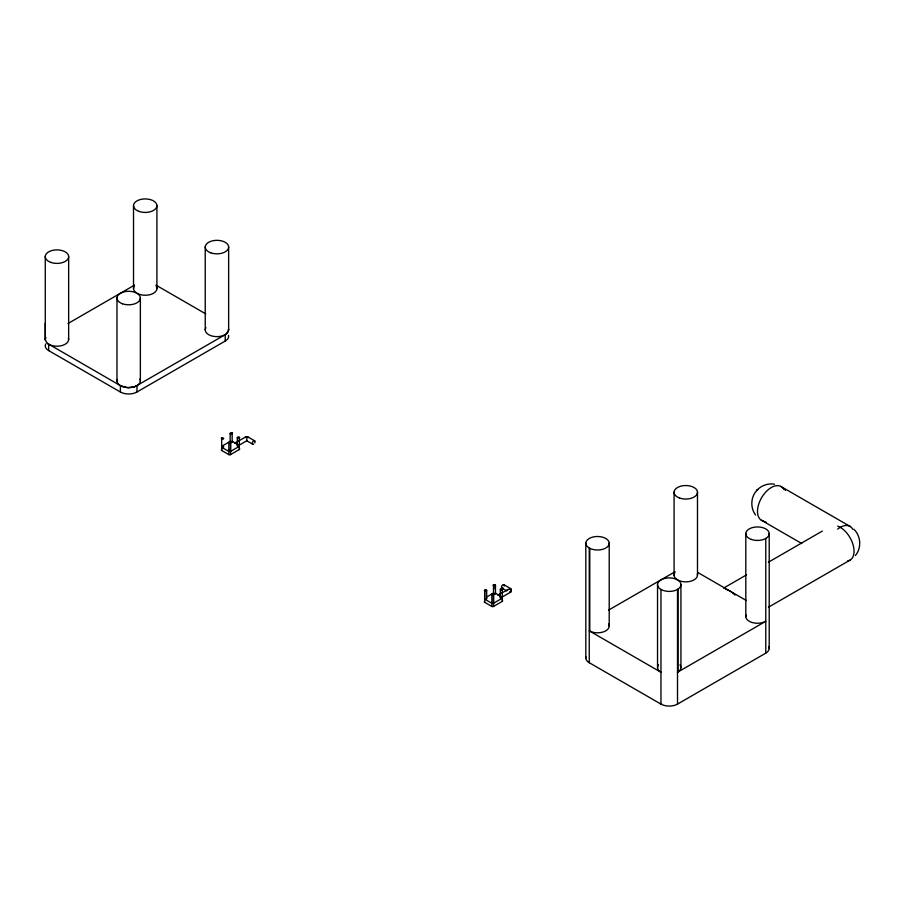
<?xml version="1.0" encoding="UTF-8"?>
<svg xmlns="http://www.w3.org/2000/svg" width="905" height="905" viewBox="0 0 905 905"><rect width="100%" height="100%" fill="white"/><g stroke="black" fill="none" stroke-linecap="round" stroke-linejoin="round"><path stroke-width="1.36" d="M45.261 323.311L45.34 340.28M45.261 339.239L45.714 337.565M45.261 339.398L45.635 337.757M507.275 589.698L507.015 590.467M855.372 555.557C861.741 548.102 861.006 535.93 853.834 529.255M757.236 489.944C750.698 496.472 749.996 507.705 755.607 515.024M139.913 378.98A11.708 6.754 0 0 1 136.949 385.632L135.841 386.197L225.718 334.364L228.241 331.649L228.524 328.968M757.123 490.069C761.456 485.374 768.209 483.112 774.499 484.198M227.11 333.244L228.637 330.11L228.637 246.873M756.625 490.589L757.711 489.435M227.008 333.334L225.209 334.68A11.708 6.754 0 0 1 210.673 335.608A11.708 6.754 0 0 1 205.933 327.61M253.581 444.163L253.502 444.197A1.946 1.131 -60 0 1 252.291 443.314A1.946 1.131 -60 0 1 253.502 441.04L253.841 440.837A1.946 1.131 -60 0 1 254.95 441.188A1.946 1.131 -60 0 1 254.735 442.918M504.209 586.021A1.946 1.131 -60 0 0 503.044 584.709L502.694 584.913A1.946 1.131 -60 0 0 501.494 587.187A1.946 1.131 -60 0 0 502.694 588.069L503.044 587.877M230.334 450.396A1.165 0.679 0 0 1 230.549 451.403L239.327 446.335A1.165 0.679 0 0 1 237.732 446.369A1.165 0.679 0 0 1 237.574 445.452M484.616 601.395A1.165 0.679 0 0 0 484.661 602.311L491.834 606.452A1.165 0.679 0 0 0 493.497 606.452L493.497 594.992L493.542 603.239L502.32 598.171A1.165 0.679 0 0 1 500.567 598.115A1.165 0.679 0 0 1 500.895 597.119M677.506 589.438L678.015 589.121A11.708 6.754 0 0 0 671.793 578.057A11.708 6.754 0 0 0 657.992 586.542A11.708 6.754 0 0 0 677.506 589.438L677.506 704.101A11.708 6.754 0 0 1 660.955 704.101L589.245 662.698A11.708 6.754 0 0 1 585.954 656.86M679.972 664.79A11.708 6.754 0 0 1 678.015 671.94L677.506 672.245L765.777 621.283A11.708 6.754 0 0 1 751.863 622.425A11.708 6.754 0 0 1 746.082 615.038M68.022 323.504L134.528 285.109M45.646 344.07A11.708 6.754 0 0 0 48.678 350.597L120.399 392.012A11.708 6.754 0 0 0 136.949 392.012L225.209 341.049A11.708 6.754 0 0 0 228.546 335.382M222.777 445.701L230.504 441.244A1.165 0.679 0 0 0 230.504 442.194A1.165 0.679 0 0 0 232.155 442.194A1.165 0.679 0 0 0 232.155 441.244L232.155 432.963M234.734 443.235L245.832 436.832M248.14 437.545A1.946 1.131 -60 0 0 246.861 436.9L246.782 436.945A1.946 1.131 60 0 0 245.413 437.545M238.931 445.317L246.782 440.792L252.733 444.219M221.68 438.054L221.68 450.475L228.852 454.627A1.165 0.679 0 0 0 230.504 454.627L239.327 449.525A1.165 0.679 0 0 0 239.384 448.597M486.867 596.904L493.497 593.08L493.497 584.8M499.549 595.92A1.946 1.131 60 0 0 497.784 595.038L509.854 588.736A1.946 1.131 -60 0 1 511.02 588.974A1.946 1.131 -60 0 1 510.884 590.66M501.879 597.176L510.771 592.04M493.497 606.452L502.32 601.361L502.32 588.94M608.59 610.117L675.096 571.722M723.502 588.148L746.534 574.845M768.368 562.243L822.328 531.088M768.458 607.21L850.304 559.957M677.506 704.101L765.777 653.139A11.708 6.754 0 0 0 768.741 646.475M246.861 436.9L246.782 440.758M509.945 592.051A1.946 1.131 60 0 0 511.144 591.123A1.946 1.131 60 0 0 509.854 588.838L509.854 588.736M133.193 387.091L134.46 386.729L128.759 387.612L130.105 387.566M131.768 387.374L133.069 387.114M130.275 387.544L131.61 387.397M128.578 387.612L127.232 387.566L128.668 387.612M126.123 387.453L126.836 387.532M127.062 387.544L120.399 385.632L47.705 343.595L48.678 344.228A11.708 6.754 0 0 0 62.592 345.371A11.708 6.754 0 0 0 68.373 337.984M125.58 387.374L122.888 386.729M766.354 522.298L764.963 521.891M122.718 386.673L121.587 386.231M121.496 386.197L120.399 385.632A11.708 6.754 0 0 1 117.254 379.387M589.245 548.023L589.777 548.317A11.708 6.754 0 0 0 608.941 544.72A11.708 6.754 0 0 0 594.257 536.767A11.708 6.754 0 0 0 589.245 548.023L589.245 662.698M608.522 623.771A11.708 6.754 0 0 1 604.099 631.656A11.708 6.754 0 0 1 589.777 631.136L589.245 630.842L660.955 672.245A11.708 6.754 0 0 1 658.489 664.79M486.415 598.239A1.165 0.679 0 0 1 484.718 599.155L491.834 603.273A1.165 0.679 0 0 1 491.89 602.289M780.732 486.381L850.304 526.54M761.241 520.149L801.773 543.543M697.71 572.435L746.331 600.501M155.932 285.12L205.763 313.888M247.721 436.832L254.678 440.848M503.814 584.687L510.771 588.702M501.868 588.058L506.687 590.841M232.155 441.244L238.139 444.694M495.148 593.08L501.121 596.531M47.648 343.549L46.89 342.893M785.359 489.944L784.873 489.435L785.472 490.069M46.789 342.791L45.261 339.669L45.261 256.432M228.546 329.069L228.637 329.692M769.205 533.486L769.205 648.568M765.777 538.475L765.777 653.139M745.811 533.486L745.811 616.724M697.484 492.082L697.484 575.32M680.933 584.449L680.933 667.686M678.015 589.121L678.015 671.94M674.089 492.082L674.089 575.32M660.955 589.438L660.955 704.101M657.539 584.449L657.539 667.686M609.212 543.034L609.212 626.271M589.777 548.317L589.777 631.136M585.818 543.034L585.818 658.127M500.318 589.393L500.318 597.719M495.488 585.297A1.165 0.679 0 0 1 493.7 585.852A1.165 0.679 0 0 1 493.768 584.675A1.165 0.679 0 0 1 495.488 585.297L495.488 593.578M495.148 584.8L495.148 588.94M491.834 594.992L491.834 606.452M486.664 590.388A1.165 0.679 0 0 1 484.876 590.942A1.165 0.679 0 0 1 484.944 589.777A1.165 0.679 0 0 1 486.664 590.388L486.664 598.68M484.718 599.155L484.661 590.852L484.661 602.311M239.327 438.054L239.327 449.525M237.336 437.556L237.336 445.882M230.549 451.403L230.549 443.122L230.504 454.627M230.164 433.416L230.164 441.742M228.852 443.156L228.852 454.627M225.209 334.68L225.209 341.049M205.243 246.873L205.243 330.11M156.916 205.469L156.916 288.706M140.365 297.835L140.365 381.073M136.949 385.632L136.949 392.012M133.521 205.469L133.521 288.706M120.399 385.632L120.399 392.012M116.971 297.835L116.971 381.073M68.656 256.432L68.656 339.669M48.678 344.228L48.678 350.597M229.418 450.294A1.165 0.679 0 0 0 228.852 451.437L221.68 447.296A1.165 0.679 0 0 0 223.445 447.217A1.165 0.679 0 0 0 223.094 446.233M221.68 450.475A1.165 0.679 0 0 1 221.68 449.525M221.68 446.335A1.165 0.679 0 0 1 222.178 446.165M234.859 443.167A1.946 1.131 60 0 1 236.488 443.993M493.678 602.447A1.165 0.679 0 0 1 493.542 603.239M502.32 600.411A1.165 0.679 0 0 1 502.32 601.361M495.329 593.216A1.165 0.679 0 0 1 495.001 594.11A1.165 0.679 0 0 1 493.429 593.997A1.165 0.679 0 0 1 493.497 593.08M501.823 597.051A1.165 0.679 0 0 1 502.32 597.221M510.431 591.384A1.946 1.131 -60 0 1 509.945 591.847M763.911 521.156A19.503 11.256 -60 0 1 760.947 498.881A19.503 11.256 -60 0 1 781.92 487.15M782.452 487.637A19.503 11.256 -60 0 1 782.938 488.18M783.379 488.791A19.503 11.256 -60 0 1 783.775 489.458M837.668 526.122A19.503 11.256 60 0 1 853.076 544.787A19.503 11.256 60 0 1 847.646 560.964M837.668 529.097A19.503 11.256 -60 0 1 850.881 526.97M851.413 527.445A19.503 11.256 -60 0 1 852.736 529.267M725.663 589.347A19.503 11.256 60 0 1 726.489 589.551M727.337 589.822A19.503 11.256 60 0 1 734.996 595.083M697.348 574.042A11.708 6.754 0 0 1 684.689 581.825A11.708 6.754 0 0 1 674.779 572.808M156.237 286.206A11.708 6.754 0 0 1 144.857 295.245A11.708 6.754 0 0 1 134.483 285.81M135.761 386.231L134.619 386.673L135.761 386.231M229.055 443.246A1.165 0.679 0 0 0 230.843 442.703A1.165 0.679 0 0 0 229.123 442.081A1.165 0.679 0 0 0 229.055 443.246M221.883 439.106A1.165 0.679 0 0 0 223.671 438.563A1.165 0.679 0 0 0 221.951 437.941A1.165 0.679 0 0 0 221.883 439.106M230.718 434.015A1.165 0.679 0 0 0 232.495 433.461A1.165 0.679 0 0 0 230.775 432.85A1.165 0.679 0 0 0 230.718 434.015M237.891 438.156A1.165 0.679 0 0 0 239.667 437.601A1.165 0.679 0 0 0 237.947 436.991A1.165 0.679 0 0 0 237.891 438.156M492.048 595.083A1.165 0.679 0 0 0 493.836 594.54A1.165 0.679 0 0 0 492.116 593.918A1.165 0.679 0 0 0 492.048 595.083M500.872 589.992A1.165 0.679 0 0 0 502.66 589.438A1.165 0.679 0 0 0 500.94 588.827A1.165 0.679 0 0 0 500.872 589.992M679.621 498.033A11.708 6.754 0 0 0 697.484 492.501A11.708 6.754 0 0 0 680.255 486.336A11.708 6.754 0 0 0 679.621 498.033M751.331 539.437A11.708 6.754 0 0 0 769.205 533.905A11.708 6.754 0 0 0 751.976 527.739A11.708 6.754 0 0 0 751.331 539.437M50.782 262.382A11.708 6.754 0 0 0 68.656 256.85A11.708 6.754 0 0 0 51.427 250.685A11.708 6.754 0 0 0 50.782 262.382M122.503 303.786A11.708 6.754 0 0 0 140.365 298.254A11.708 6.754 0 0 0 123.137 292.089A11.708 6.754 0 0 0 122.503 303.786M139.053 211.419A11.708 6.754 0 0 0 156.916 205.888A11.708 6.754 0 0 0 139.687 199.722A11.708 6.754 0 0 0 139.053 211.419M210.775 252.823A11.708 6.754 0 0 0 228.637 247.303A11.708 6.754 0 0 0 211.408 241.126A11.708 6.754 0 0 0 210.775 252.823"/></g></svg>
